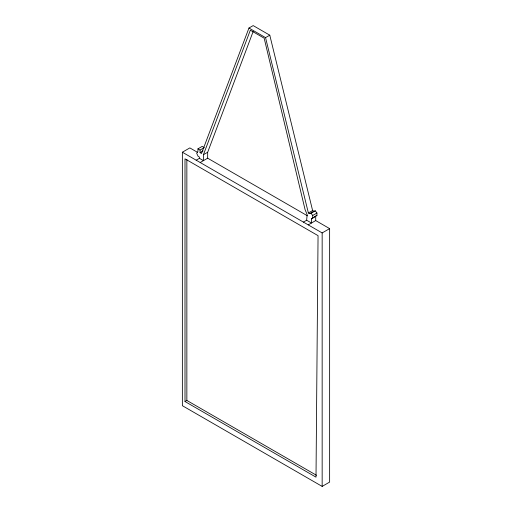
<?xml version="1.0" encoding="UTF-8"?>
<svg xmlns="http://www.w3.org/2000/svg" width="512" height="512" viewBox="0 0 512 512"><rect width="100%" height="100%" fill="white"/><g stroke="black" fill="none" stroke-linecap="round" stroke-linejoin="round"><path stroke-width="0.77" d="M203.437 154.714L250.336 30.202L264.173 38.189L305.082 209.664L307.136 214.586L306.656 220.23L311.488 223.021L311.488 218.88L316.941 215.341L316.941 213.024L315.309 210.842L313.76 211.219L309.536 213.658L308.378 212.992L265.549 37.626L248.954 28.038L201.51 153.485L200.07 152.653L200.07 150.054L204.294 147.616L202.17 146.387L197.946 148.832L197.946 151.43L196.672 153.286L198.106 156.32L199.411 157.075L199.437 158.33L203.437 160.64L203.437 154.714L207.667 152.269L253.158 31.488M311.488 218.88L316.941 215.341M248.954 28.038L253.178 25.6L269.779 35.181L312.608 210.554L313.76 211.219M265.549 37.626L269.779 35.181M308.243 224.89L315.712 220.576L329.632 228.614L329.632 482.086L322.157 486.4L182.368 405.696L182.368 152.218L189.843 147.904L197.44 152.294M200.07 152.653L203.085 150.912M196.192 160.198L199.437 158.33M200.198 162.509L207.667 158.195L307.418 215.789M308.378 212.992L312.608 210.554M309.536 213.658L311.078 213.286L315.309 210.842M312.717 217.786L312.717 215.462L316.941 213.024M303.411 222.099L306.656 220.23M182.368 152.218L322.157 232.928L329.632 228.614M184.998 401.517L316.006 477.158L318.054 235.648L184.998 158.829L184.998 401.517L186.854 400.448L316.486 475.29M197.946 148.832L200.07 150.054M311.078 213.286L312.717 215.462M322.157 232.928L322.157 486.4M315.712 216.442L315.712 220.576M207.667 152.269L207.667 158.195M186.854 159.354L186.854 400.448"/></g></svg>
